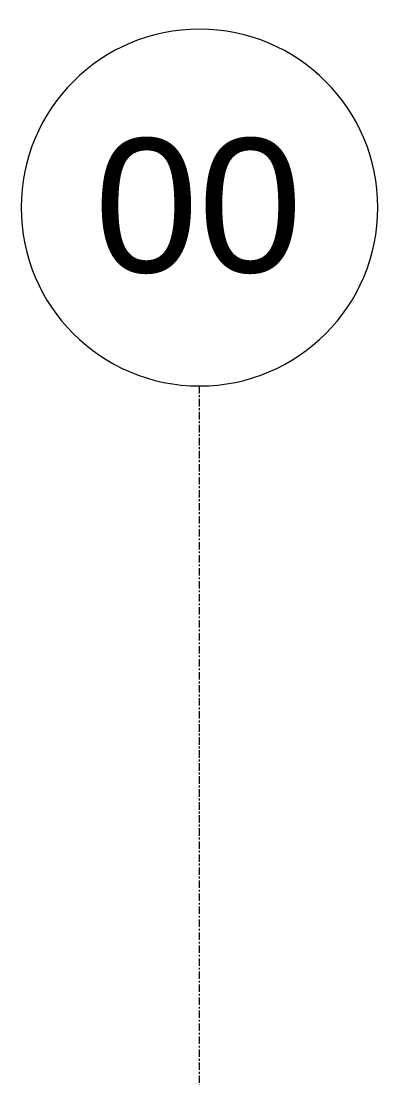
# Model space of a CAD drawing. Header units: inches. Extents: x -3304 to -1623, y 8184 to 9003.
# Drawn here: x -2724.5 to -2700.5, y 8932.2 to 9003.3 of the extents above; entities that cross this region are included whole.
import ezdxf

# ---------------------------------------------------------------- set-up
doc = ezdxf.new("R2010")
doc.units = ezdxf.units.IN
doc.header["$MEASUREMENT"] = 0
doc.linetypes.add('Grid Line 1_2_', pattern=[0.875, 0.5, -0.125, 0.125, -0.125])
doc.layers.add('S-GRID-1', color=1, linetype='Grid Line 1_2_', lineweight=9)
doc.layers.add('S-GRID-IDEN', color=1, linetype='Continuous', lineweight=9)
doc.styles.add('Arial', font='arial.ttf', dxfattribs={"height": 9})

# ---------------------------------------------------------------- blocks, each defined once
blk = doc.blocks.new('Grid - Grid Head - Circle-50561-FLOOR PLAN - 2ND FLOOR')
at = {"layer": 'S-GRID-IDEN'}
for start, end in [(360, 180), (180, 360)]:
    blk.add_arc((0, 0), 0.25, start, end, dxfattribs=at)

msp = doc.modelspace()

# ---------------------------------------------------------------- linework, layer by layer
at = {"layer": 'S-GRID-1'}
msp.add_line((-2712.46168, 8289.59722), (-2712.46168, 8978.71797), dxfattribs=at)

# ---------------------------------------------------------------- block references
at = {"layer": 'S-GRID-IDEN', "xscale": 47.99999999999997, "yscale": 47.99999999999997, "zscale": 47.99999999999997}
msp.add_blockref('Grid - Grid Head - Circle-50561-FLOOR PLAN - 2ND FLOOR', (-2712.46168, 8990.71797), dxfattribs=at)

# ---------------------------------------------------------------- texts
at = {"layer": 'S-GRID-IDEN', "insert": (-2719.53171, 8995.36194), "char_height": 9, "width": 16.968, "attachment_point": 1, "style": 'Arial'}
msp.add_mtext('00', dxfattribs=at)

doc.saveas('drawing.dxf')
